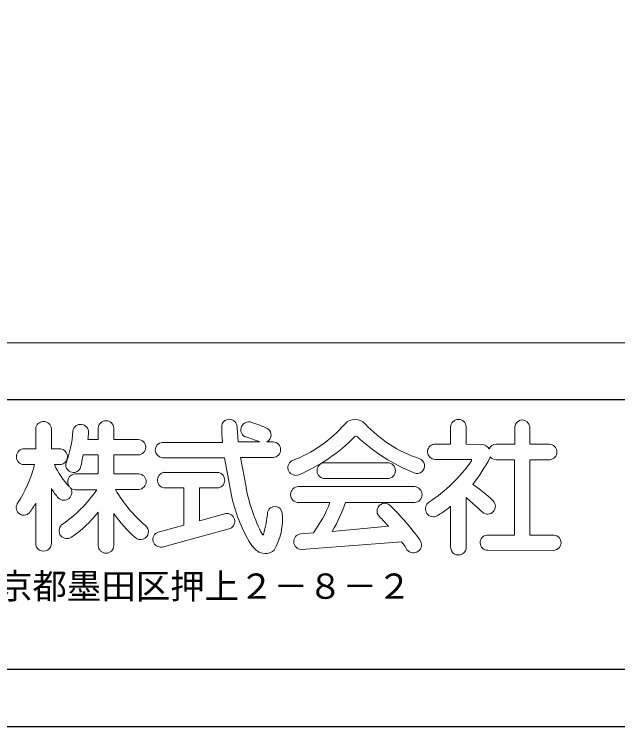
# Model space of a CAD drawing. Units: millimetres at full size, sheet at 1:5; details may follow other scales. Extents: x -1929 to 1929, y -742 to 742.
# Drawn here: x 1007.7 to 1113.1, y -714.2 to -589.6 of the extents above; entities that cross this region are included whole.
import ezdxf
from ezdxf.enums import TextEntityAlignment as Align

# ---------------------------------------------------------------- set-up
doc = ezdxf.new("R2010")
doc.units = ezdxf.units.MM
doc.header["$LTSCALE"] = 5
doc.layers.add('0-1_all', color=2, linetype='Continuous', lineweight=13)
doc.styles.add('ＭＳ ゴシック', font='')
doc.styles.get('ＭＳ ゴシック').set_extended_font_data('MS Gothic')

msp = doc.modelspace()

# ---------------------------------------------------------------- linework, layer by layer
at = {"layer": '0-1_all', "color": 4, "lineweight": 18}
msp.add_line((1885.637, -647.026), (572.304, -647.026), dxfattribs=at)
at = {"layer": '0-1_all', "lineweight": 25}
for p, q in [((1885.637, -657.026), (572.304, -657.026)), ((1885.637, -704.167), (572.304, -704.167))]:
    msp.add_line(p, q, dxfattribs=at)
at = {"layer": '0-1_all', "color": 7}
for p, q in [((1044.082, -664.461), (1033.546, -664.452)), ((1052.914, -664.365), (1051.81, -664.365)), ((1081.181, -667.437), (1087.431, -667.452)), ((1009.378, -668.349), (1011.25, -668.349)), ((1014.706, -668.349), (1015.522, -668.349)), ((1062.044, -668.008), (1072.94, -668.008)), ((1043.458, -669.693), (1033.858, -669.693)), ((1072.94, -670.792), (1062.044, -670.792)), ((1014.178, -682.029), (1014.178, -672.525)), ((1057.378, -672.189), (1077.634, -672.189)), ((1018.33, -672.736), (1022.122, -672.736)), ((1025.386, -672.688), (1029.466, -672.688)), ((1062.85, -674.973), (1057.378, -674.973)), ((1077.634, -674.973), (1065.586, -674.973)), ((1011.452, -675.088), (1011.442, -682.029)), ((1083.913, -675.616), (1083.922, -682.653)), ((1022.362, -676.672), (1022.362, -682.528)), ((1025.098, -682.528), (1025.098, -676.912)), ((1033.522, -682.749), (1045.436, -679.509)), ((1063.249, -680.023), (1073.084, -679.116)), ((1057.714, -680.445), (1059.961, -680.253)), ((1075.33, -681.823), (1057.858, -683.181)), ((1090.412, -683.325), (1101.98, -683.33))]:
    msp.add_line(p, q, dxfattribs=at)
at = {"layer": '0-1_all', "lineweight": 25}
msp.add_lwpolyline([(1895.637, 219.167), (1895.637, -714.167), (562.304, -714.167)], dxfattribs=at)
at = {"layer": '0-1_all', "color": 7}
for points in [[(1011.442, -662.061), (1011.442, -665.565), (1009.474, -665.565)], [(1015.474, -665.565), (1014.178, -665.565), (1014.178, -662.061)], [(1022.362, -661.936), (1022.362, -663.952), (1020.538, -663.952)], [(1029.37, -663.952), (1025.098, -663.952), (1025.098, -661.936)], [(1050.605, -664.365), (1046.818, -664.365), (1046.626, -661.773)], [(1083.922, -661.773), (1083.922, -664.797), (1081.047, -664.778)], [(1089.437, -664.807), (1086.658, -664.797), (1086.658, -661.725)], [(1095.159, -661.778), (1095.159, -664.778), (1091.89, -664.797)], [(1101.154, -664.797), (1097.746, -664.797), (1097.746, -661.725)], [(1019.722, -666.64), (1022.362, -666.64), (1022.362, -669.952), (1018.426, -669.952)], [(1029.466, -669.952), (1025.098, -669.952), (1025.098, -666.64), (1029.37, -666.64)], [(1033.57, -667.149), (1044.418, -667.149), (1045.575, -673.428)], [(1048.186, -672.256), (1047.202, -667.101), (1052.914, -667.101)], [(1091.89, -667.485), (1095.106, -667.485), (1095.106, -680.685), (1090.311, -680.661)], [(1101.98, -680.666), (1097.746, -680.685), (1097.746, -667.485), (1101.25, -667.485)], [(1033.858, -672.429), (1037.314, -672.429), (1037.314, -678.909), (1032.817, -680.128)], [(1044.658, -676.893), (1040.05, -678.189), (1040.05, -672.429), (1043.458, -672.429)], [(1086.658, -682.653), (1086.658, -674.109), (1089.538, -676.701)]]:
    msp.add_lwpolyline(points, dxfattribs=at)
for centre, radius, start, end in [((1012.81, -662.175), 1.373, 4.76758, 175.23242), ((1019.306, -662.683), 1.378, 357.11096, 170.87102), ((1023.73, -662.04), 1.372, 4.34541, 175.65459), ((1045.279, -661.756), 1.347, 359.26046, 188.73563), ((1048.663, -662.253), 1.378, 69.46158, 240.98814), ((1044.065, -678.526), 18.284, 64.18811, 73.8649), ((1048.223, -646.314), 22.796, 290.42472, 319.24156), ((1067.242, -662.844), 2.404, 43.22578, 136.77422), ((1085.618, -645.804), 22.656, 222.79891, 251.56918), ((1085.291, -661.817), 1.37, 3.84542, 178.16475), ((1096.454, -661.831), 1.296, 4.68635, 177.65193), ((998.319, -661.227), 19.666, 339.15725, 356.39251), ((1071.342, -661.742), 27.395, 180.45639, 185.69616), ((1051.208, -663.149), 1.357, 296.35428, 52.91184), ((1001.597, -661.071), 19.159, 351.34973, 354.96472), ((1042.418, -683.719), 21.015, 67.07032, 74.61252), ((1045.09, -641.498), 31.172, 293.31325, 315.22564), ((1067.414, -663.661), 0.285, 34.0708, 133.24881), ((1089.923, -639.362), 32.844, 227.30276, 247.90212), ((1029.337, -665.296), 1.344, 271.4321, 88.5679), ((1033.698, -665.799), 1.356, 96.41823, 264.60124), ((1052.865, -665.733), 1.369, 272.07864, 87.92136), ((1081.215, -666.102), 1.335, 97.21838, 268.56832), ((1089.206, -666.512), 1.721, 32.23894, 82.2679), ((1091.89, -666.142), 1.345, 89.97852, 155.94325), ((1101.156, -666.143), 1.346, 273.99544, 90.09538), ((1009.458, -666.958), 1.393, 89.3346, 266.71553), ((1015.598, -666.955), 1.396, 266.87477, 95.10075), ((995.218, -662.863), 24.794, 346.14401, 351.23613), ((1078.055, -668.561), 1.325, 248.41729, 72.41472), ((1087.406, -667.645), 0.195, 351.89287, 82.63993), ((1062.476, -652.13), 32.063, 322.15665, 332.03779), ((1089.195, -666.521), 1.726, 338.12543, 344.02528), ((1091.891, -666.141), 1.344, 219.47297, 269.97158), ((988.314, -662.342), 23.71, 327.12265, 345.32466), ((1027.644, -662.405), 14.238, 204.67734, 223.67663), ((1018.024, -668.38), 1.335, 173.31008, 341.63231), ((1056.894, -668.854), 1.378, 121.32112, 292.70421), ((1061.987, -669.4), 1.393, 87.68033, 272.31967), ((1072.906, -669.4), 1.392, 271.38273, 88.61727), ((1064.598, -651.458), 28.142, 303.50004, 324.81876), ((1018.418, -671.346), 1.393, 89.64809, 220.04225), ((1029.37, -671.32), 1.371, 274.01418, 85.98582), ((1034.108, -671.061), 1.391, 100.34023, 259.65977), ((1043.031, -671.061), 1.433, 287.34258, 72.65742), ((1023.912, -666.625), 11.382, 211.22143, 221.43223), ((1016.373, -673.207), 1.376, 223.67041, 38.68261), ((1016.376, -673.212), 1.375, 44.85856, 45.14144), ((1018.416, -671.344), 1.395, 225.99999, 266.48015), ((1076.819, -667.053), 29.102, 190.30072, 207.67707), ((1057.378, -673.581), 1.392, 90, 270), ((1077.548, -673.581), 1.395, 273.55173, 86.44827), ((1074.125, -692.349), 24.681, 45.69908, 56.36331), ((1002.557, -659.316), 23.726, 304.44882, 325.55118), ((1046.283, -660.731), 24.076, 209.77834, 229.39494), ((1072.249, -668.043), 27.212, 191.41254, 211.59033), ((1042.541, -667.289), 21.714, 323.3427, 339.27593), ((1036.275, -664.47), 31.136, 330.03269, 340.28585), ((1080.916, -676.067), 1.386, 124.54042, 286.97329), ((1090.4, -675.648), 1.361, 230.72837, 44.99644), ((1009.357, -675.885), 1.315, 149.27417, 319.21124), ((990.973, -662.688), 23.94, 324.04593, 328.80419), ((1053.231, -676.947), 1.3, 4.69612, 166.07914), ((1072.417, -676.452), 1.341, 45.14508, 226.30537), ((1042.334, -707.549), 44.608, 35.72792, 45.92611), ((1076.596, -667.717), 10.767, 296.02849, 312.80824), ((1004.071, -661.84), 23.55, 305.38173, 320.96233), ((1044.823, -662.994), 24.141, 215.2072, 228.54854), ((1044.834, -678.264), 1.383, 295.78577, 97.32315), ((1029.159, -674.441), 22.915, 344.4876, 354.50943), ((1043.343, -677.766), 11.222, 330.3075, 4.7337), ((1038.541, -710.007), 46.34, 41.80591, 44.68217), ((1016.916, -679.902), 1.386, 132.54535, 304.77427), ((1029.772, -680.087), 1.367, 227.13435, 51.99077), ((1033.284, -681.408), 1.362, 110.07635, 280.06063), ((1051.143, -680.508), 0.115, 213.02387, 326.97613), ((1057.897, -681.807), 1.374, 97.65917, 268.36641), ((1090.43, -681.991), 1.335, 95.10761, 269.22622), ((1101.897, -681.998), 1.335, 273.56412, 86.43588), ((1012.81, -682.12), 1.371, 176.18593, 3.81407), ((1023.73, -682.452), 1.37, 183.21323, 356.78677), ((1053.426, -679.228), 5.329, 215.17554, 235.64589), ((1068.747, -687.422), 8.643, 28.94873, 40.38095), ((1077.417, -682.356), 1.416, 218.54107, 37.14077), ((1051.521, -681.411), 2.476, 243.5347, 309.37144), ((1085.29, -682.769), 1.373, 175.14092, 4.85908)]:
    msp.add_arc(centre, radius, start, end, dxfattribs=at)

# ---------------------------------------------------------------- texts
at = {"layer": '0-1_all', "color": 7, "style": 'ＭＳ ゴシック'}
msp.add_text('〈住\u3000\u3000所〉東京都墨田区押上２－８－２', height=4.414, dxfattribs=at).set_placement((962.704, -693.122), align=Align.BOTTOM_LEFT)

doc.saveas('drawing.dxf')
